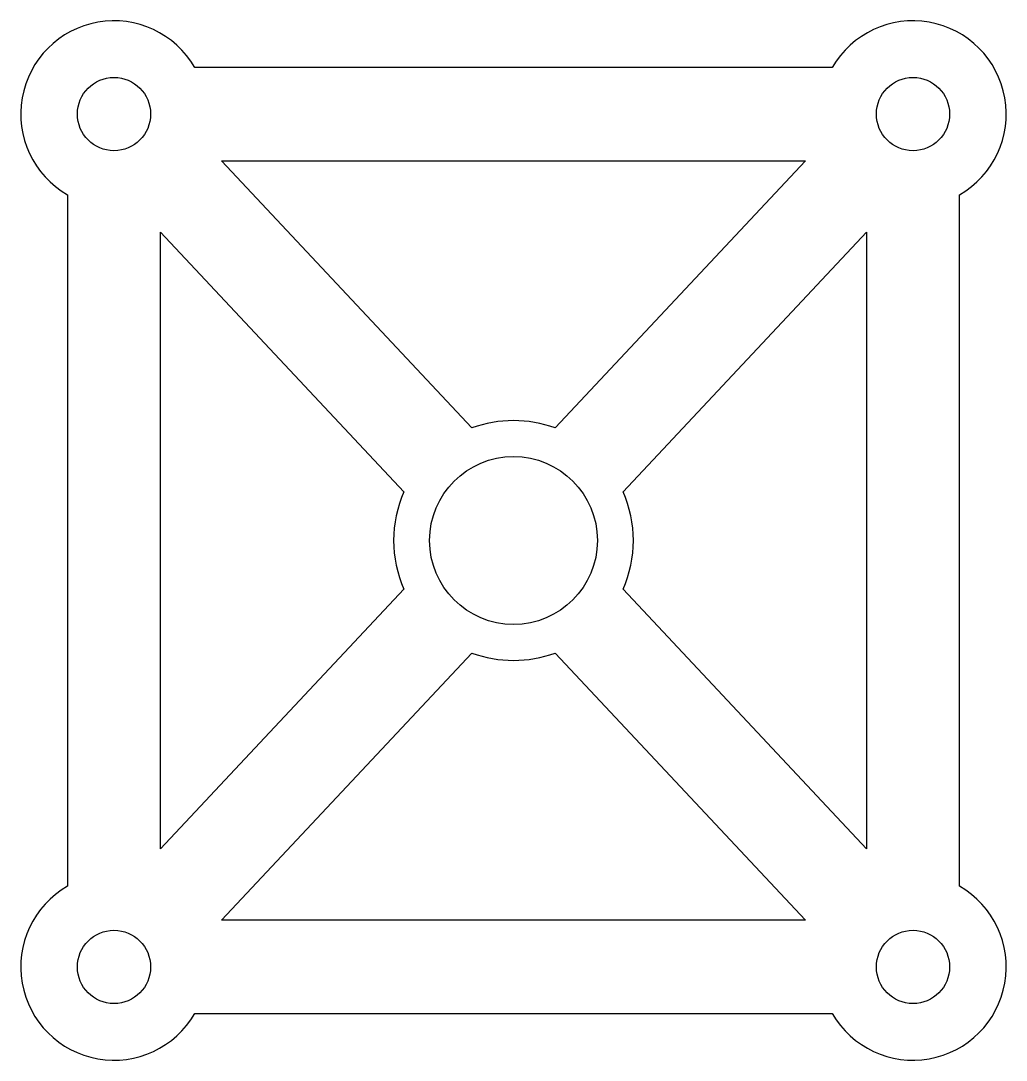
# Model space of a CAD drawing. Header units: millimetres. Extents: x -37 to 37, y -39 to 39.
import ezdxf

# ---------------------------------------------------------------- set-up
doc = ezdxf.new("R2010")
doc.units = ezdxf.units.MM

msp = doc.modelspace()

# ---------------------------------------------------------------- linework, layer by layer
for p, q in [((23.938, 35.5), (-23.938, 35.5)), ((-3.118, 8.443), (-21.921, 28.5)), ((-21.921, 28.5), (21.921, 28.5)), ((21.921, 28.5), (3.118, 8.443)), ((-33.5, 25.938), (-33.5, -25.938)), ((33.5, -25.938), (33.5, 25.938)), ((-26.5, -23.149), (-26.5, 23.149)), ((-26.5, 23.149), (-8.224, 3.655)), ((8.224, 3.655), (26.5, 23.149)), ((26.5, 23.149), (26.5, -23.149)), ((-8.224, -3.655), (-26.5, -23.149)), ((26.5, -23.149), (8.224, -3.655)), ((-21.921, -28.5), (-3.118, -8.443)), ((3.118, -8.443), (21.921, -28.5)), ((21.921, -28.5), (-21.921, -28.5)), ((-23.938, -35.5), (23.938, -35.5))]:
    msp.add_line(p, q)
for centre, radius in [((-30, 32), 2.75), ((30, 32), 2.75), ((0, 0), 6.3), ((-30, -32), 2.75), ((30, -32), 2.75)]:
    msp.add_circle(centre, radius)
for centre, radius, start, end in [((-30, 32), 7, 30, 240), ((30, 32), 7, -60, 150), ((0, 0), 9, 69.73299, 110.26701), ((0, 0), 9, -203.96223, -156.03777), ((0, 0), 9, -23.96223, 23.96223), ((0, 0), 9, -110.26701, -69.73299), ((-30, -32), 7, -240, -30), ((30, -32), 7, -150, 60)]:
    msp.add_arc(centre, radius, start, end)

doc.saveas('drawing.dxf')
